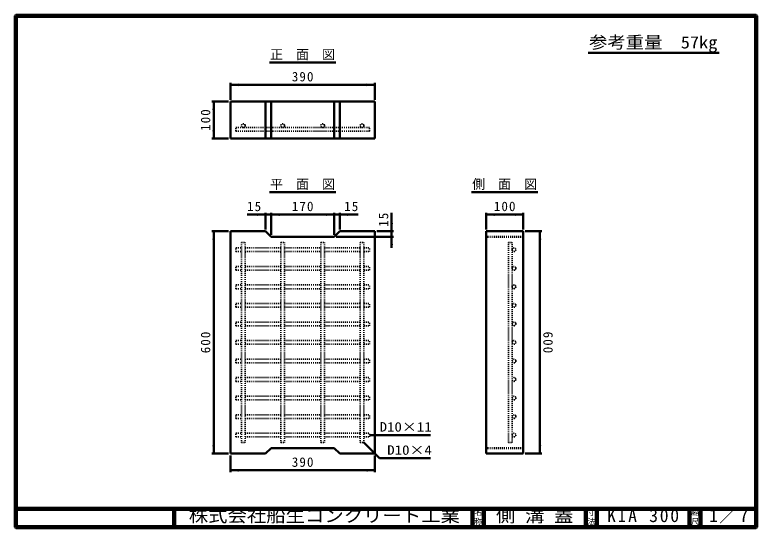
# Model space of a CAD drawing. Units: millimetres, scale not verified, with parts at other scales. Extents: x 100 to 4105, y 100 to 2870.
import ezdxf
from ezdxf.enums import TextEntityAlignment as Align

# ---------------------------------------------------------------- set-up
doc = ezdxf.new("R2010")
doc.units = ezdxf.units.MM
doc.header["$LTSCALE"] = 5
doc.linetypes.add('USER1', pattern=[2.2, 1, -1.2])
doc.layers.add('V-nasSTD', color=7, linetype='USER1', lineweight=35)
doc.styles.add('ＭＳ ゴシック', font='')
doc.styles.get('ＭＳ ゴシック').set_extended_font_data('MS Gothic')

msp = doc.modelspace()

# ---------------------------------------------------------------- hatches: boundary and pattern name
at = {"layer": 'V-nasSTD'}
for points in [[(1307.959, 2499.723), (1262.959, 2492.223), (1307.959, 2484.723)], [(1997.959, 2484.723), (2042.959, 2492.223), (1997.959, 2499.723)], [(1180.459, 2357.223), (1172.959, 2402.223), (1165.459, 2357.223)], [(1165.459, 2247.223), (1172.959, 2202.223), (1180.459, 2247.223)], [(1407.959, 1784.723), (1452.959, 1792.223), (1407.959, 1799.723)], [(1527.959, 1799.723), (1482.959, 1792.223), (1527.959, 1784.723)], [(1777.959, 1784.723), (1822.959, 1792.223), (1777.959, 1799.723)], [(1897.959, 1799.723), (1852.959, 1792.223), (1897.959, 1784.723)], [(2687.959, 1799.723), (2642.959, 1792.223), (2687.959, 1784.723)], [(2797.959, 1784.723), (2842.959, 1792.223), (2797.959, 1799.723)], [(2140.459, 1747.223), (2132.959, 1702.223), (2125.459, 1747.223)], [(1180.459, 1657.223), (1172.959, 1702.223), (1165.459, 1657.223)], [(2925.459, 1657.223), (2932.959, 1702.223), (2940.459, 1657.223)], [(2125.459, 1627.223), (2132.959, 1672.223), (2140.459, 1627.223)], [(1165.459, 547.223), (1172.959, 502.223), (1180.459, 547.223)], [(2940.459, 547.223), (2932.959, 502.223), (2925.459, 547.223)], [(1307.959, 404.723), (1262.959, 412.223), (1307.959, 419.723)], [(1997.959, 419.723), (2042.959, 412.223), (1997.959, 404.723)]]:
    msp.add_hatch(color=256, dxfattribs=at).paths.add_polyline_path(points)

# ---------------------------------------------------------------- linework, layer by layer
at = {"layer": 'V-nasSTD', "linetype": 'Continuous', "lineweight": 100}
for p, q in [((105, 2865), (105, 105)), ((4100, 2865), (105, 2865)), ((4100, 105), (4100, 2865)), ((105, 205), (4100, 205)), ((960, 205), (960, 105)), ((2570, 205), (2570, 105)), ((2630, 205), (2630, 105)), ((3180, 205), (3180, 105)), ((3240, 205), (3240, 105)), ((3740, 205), (3740, 105)), ((3800, 205), (3800, 105)), ((105, 105), (4100, 105))]:
    msp.add_line(p, q, dxfattribs=at)
at = {"layer": 'V-nasSTD', "linetype": 'Continuous', "lineweight": 50}
for p, q in [((3194, 2664.753), (3900, 2664.753)), ((1473.459, 2612.223), (1832.459, 2612.223)), ((1262.959, 2502.223), (1262.959, 2412.223)), ((2042.959, 2492.223), (1262.959, 2492.223)), ((2042.959, 2502.223), (2042.959, 2412.223)), ((1252.959, 2402.223), (1162.959, 2402.223)), ((1172.959, 2402.223), (1172.959, 2202.223)), ((1262.959, 2402.223), (1262.959, 2202.223)), ((2042.959, 2402.223), (1262.959, 2402.223)), ((1452.959, 2402.223), (1452.959, 2202.223)), ((1482.959, 2402.223), (1482.959, 2202.223)), ((1822.959, 2402.223), (1822.959, 2202.223)), ((1852.959, 2402.223), (1852.959, 2202.223)), ((2042.959, 2202.223), (2042.959, 2402.223)), ((1252.959, 2202.223), (1162.959, 2202.223)), ((1262.959, 2202.223), (2042.959, 2202.223)), ((1473.459, 1912.223), (1832.459, 1912.223)), ((2563.459, 1912.223), (2922.459, 1912.223)), ((1452.959, 1792.223), (1352.959, 1792.223)), ((1452.959, 1802.223), (1452.959, 1712.223)), ((1482.959, 1792.223), (1452.959, 1792.223)), ((1482.959, 1802.223), (1482.959, 1682.223)), ((1822.959, 1792.223), (1482.959, 1792.223)), ((1822.959, 1802.223), (1822.959, 1682.223)), ((1852.959, 1792.223), (1822.959, 1792.223)), ((1852.959, 1802.223), (1852.959, 1712.223)), ((1952.959, 1792.223), (1852.959, 1792.223)), ((2132.959, 1802.223), (2132.959, 1702.223)), ((2642.959, 1802.223), (2642.959, 1712.223)), ((2842.959, 1792.223), (2642.959, 1792.223)), ((2842.959, 1802.223), (2842.959, 1712.223)), ((1252.959, 1702.223), (1162.959, 1702.223)), ((1172.959, 1702.223), (1172.959, 502.223)), ((1262.959, 1702.223), (1262.959, 502.223)), ((1452.959, 1702.223), (1262.959, 1702.223)), ((1452.959, 1702.223), (1482.959, 1672.223)), ((1852.959, 1702.223), (1822.959, 1672.223)), ((2042.959, 1702.223), (1852.959, 1702.223)), ((2042.959, 502.223), (2042.959, 1702.223)), ((2142.959, 1702.223), (2052.959, 1702.223)), ((2132.959, 1702.223), (2132.959, 1672.223)), ((2642.959, 1702.223), (2642.959, 502.223)), ((2842.959, 1702.223), (2642.959, 1702.223)), ((2842.959, 502.223), (2842.959, 1702.223)), ((2852.959, 1702.223), (2942.959, 1702.223)), ((2932.959, 1702.223), (2932.959, 502.223)), ((1822.959, 1672.223), (1482.959, 1672.223)), ((2142.959, 1672.223), (1832.959, 1672.223)), ((2132.959, 1672.223), (2132.959, 1612.223)), ((2342.959, 602.223), (2012.959, 602.223)), ((1982.959, 562.223), (2067.812, 477.37)), ((1482.959, 532.223), (1452.959, 502.223)), ((1822.959, 532.223), (1482.959, 532.223)), ((1822.959, 532.223), (1852.959, 502.223)), ((1252.959, 502.223), (1162.959, 502.223)), ((1262.959, 502.223), (1452.959, 502.223)), ((1262.959, 402.223), (1262.959, 492.223)), ((1852.959, 502.223), (2042.959, 502.223)), ((2042.959, 402.223), (2042.959, 492.223)), ((2642.959, 502.223), (2842.959, 502.223)), ((2852.959, 502.223), (2942.959, 502.223)), ((2067.812, 477.37), (2342.959, 477.37)), ((2042.959, 412.223), (1262.959, 412.223))]:
    msp.add_line(p, q, dxfattribs=at)
at = {"layer": 'V-nasSTD'}
for p, q in [((1292.959, 2242.223), (1292.959, 2262.223)), ((2012.959, 2262.223), (1292.959, 2262.223)), ((2012.959, 2242.223), (2012.959, 2262.223)), ((2012.959, 2242.223), (1292.959, 2242.223)), ((1322.959, 1642.223), (1322.959, 562.223)), ((1322.959, 1642.223), (1342.959, 1642.223)), ((1342.959, 1642.223), (1342.959, 562.223)), ((1534.959, 1642.223), (1534.959, 562.223)), ((1534.959, 1642.223), (1554.959, 1642.223)), ((1554.959, 1642.223), (1554.959, 562.223)), ((1750.959, 1642.223), (1750.959, 562.223)), ((1750.959, 1642.223), (1770.959, 1642.223)), ((1770.959, 1642.223), (1770.959, 562.223)), ((1962.959, 1642.223), (1962.959, 562.223)), ((1962.959, 1642.223), (1982.959, 1642.223)), ((1982.959, 1642.223), (1982.959, 562.223)), ((2762.959, 562.223), (2762.959, 1642.223)), ((2762.959, 1642.223), (2782.959, 1642.223)), ((2782.959, 562.223), (2782.959, 1642.223)), ((1292.959, 1592.223), (1292.959, 1612.223)), ((1292.959, 1612.223), (1322.959, 1612.223)), ((1342.959, 1612.223), (1534.959, 1612.223)), ((1554.959, 1612.223), (1750.959, 1612.223)), ((1770.959, 1612.223), (1962.959, 1612.223)), ((1982.959, 1612.223), (2012.959, 1612.223)), ((2012.959, 1592.223), (2012.959, 1612.223)), ((1292.959, 1592.223), (1322.959, 1592.223)), ((1342.959, 1592.223), (1534.959, 1592.223)), ((1554.959, 1592.223), (1750.959, 1592.223)), ((1770.959, 1592.223), (1962.959, 1592.223)), ((1982.959, 1592.223), (2012.959, 1592.223)), ((1292.959, 1492.223), (1292.959, 1512.223)), ((1292.959, 1512.223), (1322.959, 1512.223)), ((1292.959, 1492.223), (1322.959, 1492.223)), ((1342.959, 1512.223), (1534.959, 1512.223)), ((1342.959, 1492.223), (1534.959, 1492.223)), ((1554.959, 1512.223), (1750.959, 1512.223)), ((1554.959, 1492.223), (1750.959, 1492.223)), ((1770.959, 1512.223), (1962.959, 1512.223)), ((1770.959, 1492.223), (1962.959, 1492.223)), ((1982.959, 1512.223), (2012.959, 1512.223)), ((1982.959, 1492.223), (2012.959, 1492.223)), ((2012.959, 1492.223), (2012.959, 1512.223)), ((1292.959, 1392.223), (1292.959, 1412.223)), ((1292.959, 1412.223), (1322.959, 1412.223)), ((1342.959, 1412.223), (1534.959, 1412.223)), ((1554.959, 1412.223), (1750.959, 1412.223)), ((1770.959, 1412.223), (1962.959, 1412.223)), ((1982.959, 1412.223), (2012.959, 1412.223)), ((2012.959, 1392.223), (2012.959, 1412.223)), ((1292.959, 1392.223), (1322.959, 1392.223)), ((1342.959, 1392.223), (1534.959, 1392.223)), ((1554.959, 1392.223), (1750.959, 1392.223)), ((1770.959, 1392.223), (1962.959, 1392.223)), ((1982.959, 1392.223), (2012.959, 1392.223)), ((1292.959, 1292.223), (1292.959, 1312.223)), ((1292.959, 1312.223), (1322.959, 1312.223)), ((1292.959, 1292.223), (1322.959, 1292.223)), ((1342.959, 1312.223), (1534.959, 1312.223)), ((1342.959, 1292.223), (1534.959, 1292.223)), ((1554.959, 1312.223), (1750.959, 1312.223)), ((1554.959, 1292.223), (1750.959, 1292.223)), ((1770.959, 1312.223), (1962.959, 1312.223)), ((1770.959, 1292.223), (1962.959, 1292.223)), ((1982.959, 1312.223), (2012.959, 1312.223)), ((1982.959, 1292.223), (2012.959, 1292.223)), ((2012.959, 1292.223), (2012.959, 1312.223)), ((1292.959, 1192.223), (1292.959, 1212.223)), ((1292.959, 1212.223), (1322.959, 1212.223)), ((1342.959, 1212.223), (1534.959, 1212.223)), ((1554.959, 1212.223), (1750.959, 1212.223)), ((1770.959, 1212.223), (1962.959, 1212.223)), ((1982.959, 1212.223), (2012.959, 1212.223)), ((2012.959, 1192.223), (2012.959, 1212.223)), ((1292.959, 1192.223), (1322.959, 1192.223)), ((1342.959, 1192.223), (1534.959, 1192.223)), ((1554.959, 1192.223), (1750.959, 1192.223)), ((1770.959, 1192.223), (1962.959, 1192.223)), ((1982.959, 1192.223), (2012.959, 1192.223)), ((1292.959, 1092.223), (1292.959, 1112.223)), ((1292.959, 1112.223), (1322.959, 1112.223)), ((1292.959, 1092.223), (1322.959, 1092.223)), ((1342.959, 1112.223), (1534.959, 1112.223)), ((1342.959, 1092.223), (1534.959, 1092.223)), ((1554.959, 1112.223), (1750.959, 1112.223)), ((1554.959, 1092.223), (1750.959, 1092.223)), ((1770.959, 1112.223), (1962.959, 1112.223)), ((1770.959, 1092.223), (1962.959, 1092.223)), ((1982.959, 1112.223), (2012.959, 1112.223)), ((1982.959, 1092.223), (2012.959, 1092.223)), ((2012.959, 1092.223), (2012.959, 1112.223)), ((1292.959, 992.223), (1292.959, 1012.223)), ((1292.959, 1012.223), (1322.959, 1012.223)), ((1342.959, 1012.223), (1534.959, 1012.223)), ((1554.959, 1012.223), (1750.959, 1012.223)), ((1770.959, 1012.223), (1962.959, 1012.223)), ((1982.959, 1012.223), (2012.959, 1012.223)), ((2012.959, 992.223), (2012.959, 1012.223)), ((1292.959, 992.223), (1322.959, 992.223)), ((1342.959, 992.223), (1534.959, 992.223)), ((1554.959, 992.223), (1750.959, 992.223)), ((1770.959, 992.223), (1962.959, 992.223)), ((1982.959, 992.223), (2012.959, 992.223)), ((1292.959, 892.223), (1292.959, 912.223)), ((1292.959, 912.223), (1322.959, 912.223)), ((1292.959, 892.223), (1322.959, 892.223)), ((1342.959, 912.223), (1534.959, 912.223)), ((1342.959, 892.223), (1534.959, 892.223)), ((1554.959, 912.223), (1750.959, 912.223)), ((1554.959, 892.223), (1750.959, 892.223)), ((1770.959, 912.223), (1962.959, 912.223)), ((1770.959, 892.223), (1962.959, 892.223)), ((1982.959, 912.223), (2012.959, 912.223)), ((1982.959, 892.223), (2012.959, 892.223)), ((2012.959, 892.223), (2012.959, 912.223)), ((1292.959, 792.223), (1292.959, 812.223)), ((1292.959, 812.223), (1322.959, 812.223)), ((1342.959, 812.223), (1534.959, 812.223)), ((1554.959, 812.223), (1750.959, 812.223)), ((1770.959, 812.223), (1962.959, 812.223)), ((1982.959, 812.223), (2012.959, 812.223)), ((2012.959, 792.223), (2012.959, 812.223)), ((1292.959, 792.223), (1322.959, 792.223)), ((1342.959, 792.223), (1534.959, 792.223)), ((1554.959, 792.223), (1750.959, 792.223)), ((1770.959, 792.223), (1962.959, 792.223)), ((1982.959, 792.223), (2012.959, 792.223)), ((1292.959, 692.223), (1292.959, 712.223)), ((1292.959, 712.223), (1322.959, 712.223)), ((1292.959, 692.223), (1322.959, 692.223)), ((1342.959, 712.223), (1534.959, 712.223)), ((1342.959, 692.223), (1534.959, 692.223)), ((1554.959, 712.223), (1750.959, 712.223)), ((1554.959, 692.223), (1750.959, 692.223)), ((1770.959, 712.223), (1962.959, 712.223)), ((1770.959, 692.223), (1962.959, 692.223)), ((1982.959, 712.223), (2012.959, 712.223)), ((1982.959, 692.223), (2012.959, 692.223)), ((2012.959, 692.223), (2012.959, 712.223)), ((1292.959, 592.223), (1292.959, 612.223)), ((1292.959, 612.223), (1322.959, 612.223)), ((1342.959, 612.223), (1534.959, 612.223)), ((1554.959, 612.223), (1750.959, 612.223)), ((1770.959, 612.223), (1962.959, 612.223)), ((1982.959, 612.223), (2012.959, 612.223)), ((2012.959, 592.223), (2012.959, 612.223)), ((1292.959, 592.223), (1322.959, 592.223)), ((1322.959, 562.223), (1342.959, 562.223)), ((1342.959, 592.223), (1534.959, 592.223)), ((1534.959, 562.223), (1554.959, 562.223)), ((1554.959, 592.223), (1750.959, 592.223)), ((1750.959, 562.223), (1770.959, 562.223)), ((1770.959, 592.223), (1962.959, 592.223)), ((1962.959, 562.223), (1982.959, 562.223)), ((1982.959, 592.223), (2012.959, 592.223)), ((2762.959, 562.223), (2782.959, 562.223))]:
    msp.add_line(p, q, dxfattribs=at)
at = {"layer": 'V-nasSTD', "lineweight": 50}
for p, q in [((2842.959, 1672.223), (2642.959, 1672.223)), ((2842.959, 532.223), (2642.959, 532.223))]:
    msp.add_line(p, q, dxfattribs=at)
at = {"layer": 'V-nasSTD', "linetype": 'Continuous', "lineweight": 13}
msp.add_lwpolyline([(100, 100), (100, 2870), (4105, 2870), (4105, 100)], close=True, dxfattribs=at)
at = {"layer": 'V-nasSTD'}
for centre in [(1332.959, 2272.223), (1544.959, 2272.223), (1760.959, 2272.223), (1972.959, 2272.223), (2792.959, 1602.223), (2792.959, 1502.223), (2792.959, 1402.223), (2792.959, 1302.223), (2792.959, 1202.223), (2792.959, 1102.223), (2792.959, 1002.223), (2792.959, 902.223), (2792.959, 802.223), (2792.959, 702.223), (2792.959, 602.223)]:
    msp.add_circle(centre, 10, dxfattribs=at)

# ---------------------------------------------------------------- texts
at = {"layer": 'V-nasSTD', "style": 'ＭＳ ゴシック'}
for s, height, width, p in [('参考重量\u300057kg', 65.98, 1.1, (3198, 2754.753)), ('D10×11', 51.32, 1.15, (2067.959, 672.223)), ('D10×4', 51.32, 1.15, (2108.959, 547.37)), ('株式会社船生コンクリート工業', 69.65, 1.1, (1038.279, 202.55)), ('側 溝 蓋', 69.65, 1.1, (2696, 202.47))]:
    msp.add_text(s, height=height, dxfattribs=dict(at, width=width)).set_placement(p, align=Align.TOP_LEFT)
for s, height, p in [('正\u3000面\u3000図', 51.32, (1477.459, 2682.223)), ('平\u3000面\u3000図', 51.32, (1477.459, 1982.223)), ('側\u3000面\u3000図', 51.32, (2567.459, 1982.223)), ('名', 30.79, (2578.982, 200.999)), ('寸', 30.79, (3188.982, 200.999)), ('縮', 30.79, (3748.982, 200.999)), ('称', 30.79, (2578.976, 151.01)), ('法', 30.79, (3188.976, 151.01)), ('尺', 30.79, (3748.976, 151.01))]:
    msp.add_text(s, height=height, dxfattribs=at).set_placement(p, align=Align.TOP_LEFT)
at = {"layer": 'V-nasSTD', "attachment_point": 1, "style": 'ＭＳ ゴシック'}
for s, insert, char_height in [('\\T1.17;390', (1594.459, 2562.223), 51.32), ('\\T1.17;15', (1352.959, 1862.223), 51.32), ('\\T1.17;170', (1594.459, 1862.223), 51.32), ('\\T1.17;15', (1876.959, 1862.223), 51.32), ('\\T1.17;100', (2684.459, 1862.223), 51.32), ('\\T1.17;390', (1594.459, 482.223), 51.32), ('\\T1.2;KIA\\~300', (3295.25, 202.508), 69.65), ('\\T1.15;1／7', (3845.521, 202.582), 69.65)]:
    msp.add_mtext(s, dxfattribs=dict(at, insert=insert, char_height=char_height))
at = {"layer": 'V-nasSTD', "char_height": 51.32, "attachment_point": 1, "style": 'ＭＳ ゴシック'}
for s, insert, rotation in [('\\T1.17;100', (1102.959, 2243.723), 90), ('\\T1.17;15', (2062.959, 1726.223), 90), ('\\T1.17;600', (1102.959, 1043.723), 90), ('\\T1.17;600', (3002.959, 1160.723), 270)]:
    msp.add_mtext(s, dxfattribs=dict(at, insert=insert, rotation=rotation))

doc.saveas('drawing.dxf')
